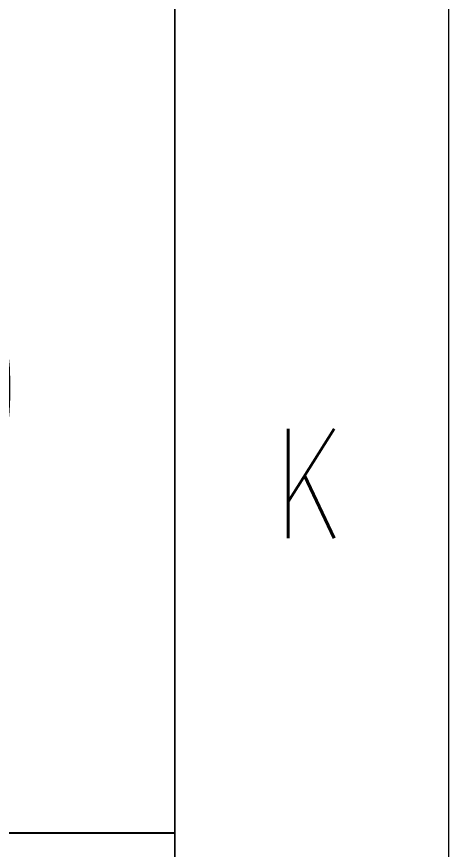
# Model space of a CAD drawing. Header units: inches. Extents: x -1128 to 651, y 96 to 845.
# Drawn here: x -840.9 to -837.03, y 658.79 to 666.25 of the extents above; entities that cross this region are included whole.
import ezdxf

# ---------------------------------------------------------------- set-up
doc = ezdxf.new("R2010")
doc.units = ezdxf.units.IN
doc.header["$MEASUREMENT"] = 0
doc.layers.add('Cables', color=7, linetype='Continuous', lineweight=0)
doc.layers.add('ONDOCS', color=7, linetype='Continuous', lineweight=0)
doc.layers.add('TEG BORDER', color=7, linetype='Continuous')
doc.styles.add('TEG BORDER', font='txt_qlt.shx', dxfattribs={"width": 0.7, "bigfont": 'hztxt.shx'})

# ---------------------------------------------------------------- blocks, each defined once
blk = doc.blocks.new('TEG BORDER A2')
blk.add_line((589, 5), (589, 116))
at = {"color": 5, "lineweight": 15}
blk.add_lwpolyline([(0, 420), (594, 420), (594, 0), (0, 0)], close=True, dxfattribs=at)
blk.add_lwpolyline([(5, 415), (589, 415), (589, 5), (5, 5)], close=True)
at = {"layer": 'ONDOCS', "color": 7, "linetype": 'Continuous', "lineweight": -3, "ltscale": 100, "extrusion": (0, 0, -1)}
blk.add_arc((-579.932, 54.127), 6.037, 341.3798, 224.4964, dxfattribs=at)
at = {"layer": 'TEG BORDER'}
blk.add_line((489, 46), (589, 46), dxfattribs=at)
at = {"insert": (592.09, 53.389), "char_height": 2, "width": 2, "attachment_point": 3, "style": 'TEG BORDER'}
blk.add_mtext('K', dxfattribs=at)

msp = doc.modelspace()

# ---------------------------------------------------------------- block references
at = {"layer": 'Cables', "color": 0, "xscale": 0.4897326461023622, "yscale": 0.4897326461023622, "zscale": 0.4897326461023622}
msp.add_blockref('TEG BORDER A2', (-1127.9354, 636.4114), dxfattribs=at)

doc.saveas('drawing.dxf')
